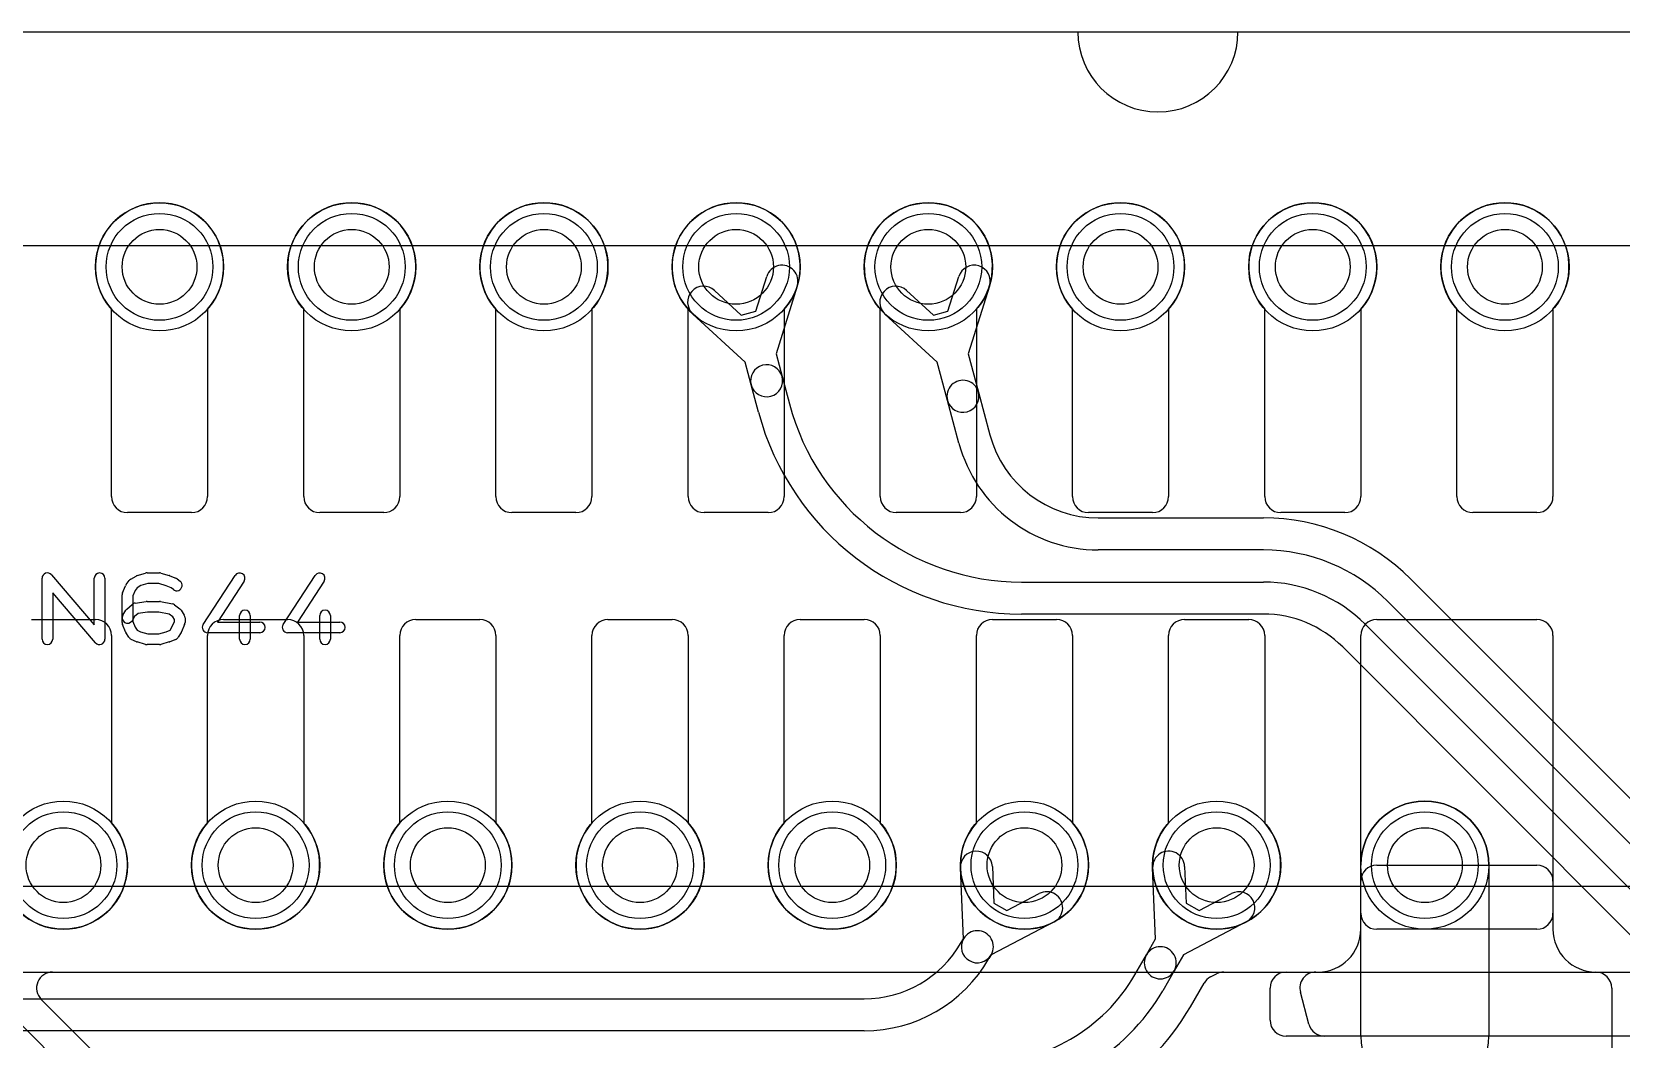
# Model space of a CAD drawing. Extents: x -3.9 to 29.3, y -3.9 to 20.
# Drawn here: x 12.1 to 19.54, y 15.29 to 20 of the extents above; entities that cross this region are included whole.
import ezdxf

# ---------------------------------------------------------------- set-up
doc = ezdxf.new("R2010")
doc.units = 0
for name, color, linetype in [('Hole', 1, 'CONTINUOUS'), ('L1', 3, 'CONTINUOUS'), ('L2', 3, 'CONTINUOUS'), ('L3', 3, 'CONTINUOUS'), ('L4', 3, 'CONTINUOUS'), ('Outline', 7, 'CONTINUOUS'), ('PartsArea-A', 111, 'CONTINUOUS'), ('PartsArea-B', 111, 'CONTINUOUS'), ('PartsSilk-A', 221, 'CONTINUOUS'), ('Resist-A', 2, 'CONTINUOUS'), ('Resist-B', 2, 'CONTINUOUS')]:
    doc.layers.add(name, color=color, linetype=linetype)

msp = doc.modelspace()

# ---------------------------------------------------------------- linework, layer by layer
at = {"layer": 'Hole'}
for centre in [(12.7, 18.9), (13.6, 18.9), (14.5, 18.9), (15.4, 18.9), (16.3, 18.9), (17.2, 18.9), (18.1, 18.9), (19, 18.9), (12.25, 16.1), (13.15, 16.1), (14.05, 16.1), (14.95, 16.1), (15.85, 16.1), (16.75, 16.1), (17.65, 16.1), (18.625, 16.1)]:
    msp.add_circle(centre, 0.175, dxfattribs=at)
at = {"layer": 'L1'}
for p, q in [((12.475, 17.825), (12.475, 18.70157)), ((12.925, 18.70157), (12.925, 17.825)), ((13.375, 17.825), (13.375, 18.70157)), ((13.825, 18.70157), (13.825, 17.825)), ((14.275, 17.825), (14.275, 18.70157)), ((14.725, 18.70157), (14.725, 17.825)), ((15.175, 17.825), (15.175, 18.70157)), ((15.625, 18.70157), (15.625, 17.825)), ((16.075, 17.825), (16.075, 18.70157)), ((16.525, 18.70157), (16.525, 17.825)), ((16.975, 17.825), (16.975, 18.70157)), ((17.425, 18.70157), (17.425, 17.825)), ((17.875, 17.825), (17.875, 18.70157)), ((18.325, 18.70157), (18.325, 17.825)), ((18.775, 17.825), (18.775, 18.70157)), ((19.225, 18.70157), (19.225, 17.825)), ((12.85, 17.75), (12.55, 17.75)), ((13.75, 17.75), (13.45, 17.75)), ((14.65, 17.75), (14.35, 17.75)), ((15.55, 17.75), (15.25, 17.75)), ((16.45, 17.75), (16.15, 17.75)), ((17.35, 17.75), (17.05, 17.75)), ((18.25, 17.75), (17.95, 17.75)), ((19.15, 17.75), (18.85, 17.75)), ((12.1, 17.25), (12.4, 17.25)), ((13, 17.25), (13.3, 17.25)), ((13.9, 17.25), (14.2, 17.25)), ((14.8, 17.25), (15.1, 17.25)), ((15.7, 17.25), (16, 17.25)), ((16.6, 17.25), (16.9, 17.25)), ((17.5, 17.25), (17.8, 17.25)), ((18.4, 17.25), (19.15, 17.25)), ((12.475, 17.175), (12.475, 16.29843)), ((12.925, 16.29843), (12.925, 17.175)), ((13.375, 17.175), (13.375, 16.29843)), ((13.825, 16.29843), (13.825, 17.175)), ((14.275, 17.175), (14.275, 16.29843)), ((14.725, 16.29843), (14.725, 17.175)), ((15.175, 17.175), (15.175, 16.29843)), ((15.625, 16.29843), (15.625, 17.175)), ((16.075, 17.175), (16.075, 16.29843)), ((16.525, 16.29843), (16.525, 17.175)), ((16.975, 17.175), (16.975, 16.29843)), ((17.425, 16.29843), (17.425, 17.175)), ((17.875, 17.175), (17.875, 16.29843)), ((18.325, 15.875), (18.325, 17.175)), ((19.225, 17.175), (19.225, 15.875)), ((18.39997, 16.1), (19.15003, 16.1)), ((18.325, 15.8), (18.325, 16.02503)), ((19.225, 16.02503), (19.225, 15.8)), ((19.15, 15.8), (18.4, 15.8)), ((9.0761, 15.6), (21.52527, 15.6)), ((17.97497, 15.6), (18.125, 15.6)), ((19.425, 15.6), (19.62503, 15.6)), ((17.9, 15.37497), (17.9, 15.52503)), ((19.62503, 15.3), (17.97497, 15.3))]:
    msp.add_line(p, q, dxfattribs=at)
for centre in [(12.7, 18.9), (13.6, 18.9), (14.5, 18.9), (15.4, 18.9), (16.3, 18.9), (17.2, 18.9), (18.1, 18.9), (19, 18.9), (12.25, 16.1), (13.15, 16.1), (14.05, 16.1), (14.95, 16.1), (15.85, 16.1), (16.75, 16.1), (17.65, 16.1), (18.625, 16.1)]:
    msp.add_circle(centre, 0.3, dxfattribs=at)
for centre, radius, start, end in [((12.7, 18.9), 0.3, -41.409429, -138.590571), ((13.6, 18.9), 0.3, -41.409429, -138.590571), ((14.5, 18.9), 0.3, -41.409429, -138.590571), ((15.4, 18.9), 0.3, -41.409429, -138.590571), ((16.3, 18.9), 0.3, -41.409429, -138.590571), ((17.2, 18.9), 0.3, -41.409429, -138.590571), ((18.1, 18.9), 0.3, -41.409429, -138.590571), ((19, 18.9), 0.3, -41.409429, -138.590571), ((12.55, 17.825), 0.075, 180, -90), ((12.85, 17.825), 0.075, -90, 0), ((13.45, 17.825), 0.075, 180, -90), ((13.75, 17.825), 0.075, -90, 0), ((14.35, 17.825), 0.075, 180, -90), ((14.65, 17.825), 0.075, -90, 0), ((15.25, 17.825), 0.075, 180, -90), ((15.55, 17.825), 0.075, -90, 0), ((16.15, 17.825), 0.075, 180, -90), ((16.45, 17.825), 0.075, -90, 0), ((17.05, 17.825), 0.075, 180, -90), ((17.35, 17.825), 0.075, -90, 0), ((17.95, 17.825), 0.075, 180, -90), ((18.25, 17.825), 0.075, -90, 0), ((18.85, 17.825), 0.075, 180, -90), ((19.15, 17.825), 0.075, -90, 0), ((12.4, 17.175), 0.075, 0, 90), ((13, 17.175), 0.075, 90, 180), ((13.3, 17.175), 0.075, 0, 90), ((13.9, 17.175), 0.075, 90, 180), ((14.2, 17.175), 0.075, 0, 90), ((14.8, 17.175), 0.075, 90, 180), ((15.1, 17.175), 0.075, 0, 90), ((15.7, 17.175), 0.075, 90, 180), ((16, 17.175), 0.075, 0, 90), ((16.6, 17.175), 0.075, 90, 180), ((16.9, 17.175), 0.075, 0, 90), ((17.5, 17.175), 0.075, 90, 180), ((17.8, 17.175), 0.075, 0, 90), ((18.4, 17.175), 0.075, 90, 180), ((19.15, 17.175), 0.075, 0, 90), ((12.25, 16.1), 0.3, 138.590571, 41.409429), ((13.15, 16.1), 0.3, 138.590571, 41.409429), ((14.05, 16.1), 0.3, 138.590571, 41.409429), ((14.95, 16.1), 0.3, 138.590571, 41.409429), ((15.85, 16.1), 0.3, 138.590571, 41.409429), ((16.75, 16.1), 0.3, 138.590571, 41.409429), ((17.65, 16.1), 0.3, 138.590571, 41.409429), ((18.39997, 16.02503), 0.07497, 90, 180), ((19.15003, 16.02503), 0.07497, 0, 90), ((18.4, 15.875), 0.075, 180, -90), ((19.15, 15.875), 0.075, -90, 0), ((18.125, 15.8), 0.2, -90, 0), ((19.425, 15.8), 0.2, 180, -90), ((17.97497, 15.52503), 0.07497, 90, 180), ((17.97497, 15.37497), 0.07497, 180, -90)]:
    msp.add_arc(centre, radius, start, end, dxfattribs=at)
at = {"layer": 'L2'}
for p, q in [((18.325, 15.3), (18.325, 16.1)), ((18.925, 16.1), (18.925, 15.3)), ((3.87473, 15.6), (21.52527, 15.6))]:
    msp.add_line(p, q, dxfattribs=at)
msp.add_circle((18.625, 16.1), 0.3, dxfattribs=at)
for centre, start, end in [((18.625, 16.1), 0, 180), ((18.625, 15.3), 180, 0)]:
    msp.add_arc(centre, 0.3, start, end, dxfattribs=at)
at = {"layer": 'L3'}
for p, q in [((15.49203, 18.69201), (15.54314, 18.85515)), ((16.39202, 18.69198), (16.44314, 18.85515)), ((15.29846, 18.78959), (15.42431, 18.67384)), ((15.68628, 18.81031), (15.58678, 18.49268)), ((16.19845, 18.7896), (16.32429, 18.67385)), ((16.58628, 18.81031), (16.48677, 18.49269)), ((15.42431, 18.67384), (15.49203, 18.69201)), ((16.32429, 18.67385), (16.39202, 18.69198)), ((15.4419, 18.45387), (15.19692, 18.67919)), ((16.34189, 18.45386), (16.09691, 18.6792)), ((15.58678, 18.49268), (15.61529, 18.38627)), ((16.48677, 18.49269), (16.53467, 18.31392)), ((15.47041, 18.34745), (15.4419, 18.45387)), ((15.61529, 18.38627), (15.64945, 18.25881)), ((16.38979, 18.2751), (16.34189, 18.45386)), ((15.50456, 18.21999), (15.47041, 18.34745)), ((16.53467, 18.31392), (16.58821, 18.11412)), ((16.44332, 18.0753), (16.38979, 18.2751)), ((17.09532, 17.725), (17.86899, 17.725)), ((17.86899, 17.575), (17.09532, 17.575)), ((16.73611, 17.425), (17.86893, 17.425)), ((18.55841, 17.43943), (20.06443, 15.93341)), ((17.86893, 17.275), (16.73611, 17.275)), ((19.95836, 15.82734), (18.45235, 17.33337)), ((18.34624, 17.2273), (19.72729, 15.84623)), ((19.62123, 15.74017), (18.24017, 17.12123)), ((18.325, 15.3), (18.325, 16.1)), ((18.925, 16.1), (18.925, 15.3)), ((12.19931, 15.6), (19.42495, 15.6)), ((19.49995, 15.525), (19.49996, 12.4)), ((22.40766, 5.2106), (12.14628, 15.47197)), ((12.02877, 15.37729), (22.30156, 5.1045))]:
    msp.add_line(p, q, dxfattribs=at)
for centre in [(15.4, 18.9), (16.3, 18.9), (18.625, 16.1)]:
    msp.add_circle(centre, 0.3, dxfattribs=at)
for centre, radius, start, end in [((15.61471, 18.83273), 0.075, -17.393673, 162.606362), ((16.51471, 18.83273), 0.075, -17.393673, 162.60482), ((15.24769, 18.73439), 0.075, 47.393815, -132.607017), ((16.14768, 18.7344), 0.075, 47.393815, -132.608206), ((15.54285, 18.36686), 0.075, 14.999823, -165.001176), ((15.54285, 18.36686), 0.075, -165.000177, 14.999556), ((16.46223, 18.29451), 0.075, 14.999823, -164.998996), ((16.46223, 18.29451), 0.075, -165.000177, 14.999068), ((16.73611, 18.55), 1.125, -164.999, -90), ((16.73611, 18.55), 1.275, -164.999255, -90), ((17.09532, 18.25), 0.525, -164.999996, -90), ((17.09532, 18.25), 0.675, -165.000236, -90), ((17.86899, 16.75), 0.975, 45.000416, 90), ((17.86899, 16.75), 0.825, 45.000491, 90), ((17.86894, 16.75), 0.675, 45, 90.000849), ((17.86894, 16.75), 0.525, 45, 90.001091), ((18.625, 16.1), 0.3, 0, 180), ((12.19931, 15.525), 0.075, 90, -135), ((19.42495, 15.525), 0.075, 0, 90), ((18.625, 15.3), 0.3, 180, 0)]:
    msp.add_arc(centre, radius, start, end, dxfattribs=at)
at = {"layer": 'L4'}
for p, q in [((12.475, 17.825), (12.475, 18.70157)), ((12.925, 18.70157), (12.925, 17.825)), ((13.375, 17.825), (13.375, 18.70157)), ((13.825, 18.70157), (13.825, 17.825)), ((14.275, 17.825), (14.275, 18.70157)), ((14.725, 18.70157), (14.725, 17.825)), ((15.175, 17.825), (15.175, 18.70157)), ((15.625, 18.70157), (15.625, 17.825)), ((16.075, 17.825), (16.075, 18.70157)), ((16.525, 18.70157), (16.525, 17.825)), ((16.975, 17.825), (16.975, 18.70157)), ((17.425, 18.70157), (17.425, 17.825)), ((17.875, 17.825), (17.875, 18.70157)), ((18.325, 18.70157), (18.325, 17.825)), ((18.775, 17.825), (18.775, 18.70157)), ((19.225, 18.70157), (19.225, 17.825)), ((12.85, 17.75), (12.55, 17.75)), ((13.75, 17.75), (13.45, 17.75)), ((14.65, 17.75), (14.35, 17.75)), ((15.55, 17.75), (15.25, 17.75)), ((16.45, 17.75), (16.15, 17.75)), ((17.35, 17.75), (17.05, 17.75)), ((18.25, 17.75), (17.95, 17.75)), ((19.15, 17.75), (18.85, 17.75)), ((12.1, 17.25), (12.4, 17.25)), ((13, 17.25), (13.3, 17.25)), ((13.9, 17.25), (14.2, 17.25)), ((14.8, 17.25), (15.1, 17.25)), ((15.7, 17.25), (16, 17.25)), ((16.6, 17.25), (16.9, 17.25)), ((17.5, 17.25), (17.8, 17.25)), ((18.4, 17.25), (19.15, 17.25)), ((12.475, 17.175), (12.475, 16.29843)), ((12.925, 16.29843), (12.925, 17.175)), ((13.375, 17.175), (13.375, 16.29843)), ((13.825, 16.29843), (13.825, 17.175)), ((14.275, 17.175), (14.275, 16.29843)), ((14.725, 16.29843), (14.725, 17.175)), ((15.175, 17.175), (15.175, 16.29843)), ((15.625, 16.29843), (15.625, 17.175)), ((16.075, 17.175), (16.075, 16.29843)), ((16.525, 16.29843), (16.525, 17.175)), ((16.975, 17.175), (16.975, 16.29843)), ((17.425, 16.29843), (17.425, 17.175)), ((17.875, 17.175), (17.875, 16.29843)), ((18.325, 15.875), (18.325, 17.175)), ((19.225, 17.175), (19.225, 15.875)), ((16.46416, 15.75491), (16.45027, 16.08747)), ((16.60013, 16.09373), (16.60727, 15.9229)), ((17.36417, 15.75491), (17.35027, 16.08747)), ((17.50013, 16.09373), (17.50727, 15.92288)), ((18.39997, 16.1), (19.15003, 16.1)), ((18.325, 15.8), (18.325, 16.02503)), ((19.225, 16.02503), (19.225, 15.8)), ((16.668, 15.88784), (16.81951, 15.96707)), ((17.568, 15.88785), (17.7195, 15.96708)), ((16.60727, 15.9229), (16.668, 15.88784)), ((17.50727, 15.92288), (17.568, 15.88785)), ((16.88901, 15.83415), (16.59406, 15.67992)), ((17.78902, 15.83416), (17.49407, 15.67991)), ((19.15, 15.8), (18.4, 15.8)), ((16.45411, 15.73751), (16.46458, 15.75565)), ((17.32129, 15.68064), (17.36417, 15.75491)), ((16.59448, 15.68063), (16.58401, 15.66251)), ((17.26751, 15.5875), (17.32129, 15.68064)), ((17.49407, 15.67991), (17.45119, 15.60564)), ((17.45119, 15.60564), (17.39742, 15.5125)), ((17.62155, 15.57727), (17.64872, 15.59147)), ((17.68346, 15.6), (21.52527, 15.6)), ((18.11466, 15.6), (18.125, 15.6)), ((19.425, 15.6), (19.62503, 15.6)), ((17.52737, 15.4375), (17.59134, 15.5483)), ((18.08245, 15.35557), (18.04224, 15.50563)), ((9.9794, 15.475), (15.99944, 15.475)), ((15.99944, 15.325), (9.9794, 15.325)), ((19.62503, 15.3), (18.15487, 15.3))]:
    msp.add_line(p, q, dxfattribs=at)
for centre in [(12.7, 18.9), (13.6, 18.9), (14.5, 18.9), (15.4, 18.9), (16.3, 18.9), (17.2, 18.9), (18.1, 18.9), (19, 18.9), (12.25, 16.1), (13.15, 16.1), (14.05, 16.1), (14.95, 16.1), (15.85, 16.1), (16.75, 16.1), (17.65, 16.1), (18.625, 16.1)]:
    msp.add_circle(centre, 0.3, dxfattribs=at)
for centre, radius, start, end in [((12.7, 18.9), 0.3, -41.409429, -138.590571), ((13.6, 18.9), 0.3, -41.409429, -138.590571), ((14.5, 18.9), 0.3, -41.409429, -138.590571), ((15.4, 18.9), 0.3, -41.409429, -138.590571), ((16.3, 18.9), 0.3, -41.409429, -138.590571), ((17.2, 18.9), 0.3, -41.409429, -138.590571), ((18.1, 18.9), 0.3, -41.409429, -138.590571), ((19, 18.9), 0.3, -41.409429, -138.590571), ((12.55, 17.825), 0.075, 180, -90), ((12.85, 17.825), 0.075, -90, 0), ((13.45, 17.825), 0.075, 180, -90), ((13.75, 17.825), 0.075, -90, 0), ((14.35, 17.825), 0.075, 180, -90), ((14.65, 17.825), 0.075, -90, 0), ((15.25, 17.825), 0.075, 180, -90), ((15.55, 17.825), 0.075, -90, 0), ((16.15, 17.825), 0.075, 180, -90), ((16.45, 17.825), 0.075, -90, 0), ((17.05, 17.825), 0.075, 180, -90), ((17.35, 17.825), 0.075, -90, 0), ((17.95, 17.825), 0.075, 180, -90), ((18.25, 17.825), 0.075, -90, 0), ((18.85, 17.825), 0.075, 180, -90), ((19.15, 17.825), 0.075, -90, 0), ((12.4, 17.175), 0.075, 0, 90), ((13, 17.175), 0.075, 90, 180), ((13.3, 17.175), 0.075, 0, 90), ((13.9, 17.175), 0.075, 90, 180), ((14.2, 17.175), 0.075, 0, 90), ((14.8, 17.175), 0.075, 90, 180), ((15.1, 17.175), 0.075, 0, 90), ((15.7, 17.175), 0.075, 90, 180), ((16, 17.175), 0.075, 0, 90), ((16.6, 17.175), 0.075, 90, 180), ((16.9, 17.175), 0.075, 0, 90), ((17.5, 17.175), 0.075, 90, 180), ((17.8, 17.175), 0.075, 0, 90), ((18.4, 17.175), 0.075, 90, 180), ((19.15, 17.175), 0.075, 0, 90), ((12.25, 16.1), 0.3, 138.590571, 41.409429), ((13.15, 16.1), 0.3, 138.590571, 41.409429), ((14.05, 16.1), 0.3, 138.590571, 41.409429), ((14.95, 16.1), 0.3, 138.590571, 41.409429), ((15.85, 16.1), 0.3, 138.590571, 41.409429), ((16.75, 16.1), 0.3, 138.590571, 41.409429), ((17.65, 16.1), 0.3, 138.590571, 41.409429), ((16.5252, 16.0906), 0.075, 2.391987, -177.608137), ((17.4252, 16.0906), 0.075, 2.391987, -177.606523), ((18.39997, 16.02503), 0.07497, 90, 180), ((19.15003, 16.02503), 0.07497, 0, 90), ((16.85426, 15.90061), 0.075, -62.396241, 117.605561), ((17.75426, 15.90062), 0.075, -62.389472, 117.607742), ((18.4, 15.875), 0.075, 180, -90), ((19.15, 15.875), 0.075, -90, 0), ((16.52953, 15.71814), 0.075, -30.007343, 149.993744), ((18.125, 15.8), 0.2, -90, 0), ((19.425, 15.8), 0.2, 180, -90), ((15.99944, 16), 0.525, -90, -29.998691), ((16.52953, 15.71814), 0.075, 150.642663, -30.637524), ((17.38624, 15.64314), 0.075, -30.000728, 150.002032), ((15.99944, 16), 0.675, -90, -29.998946), ((17.38624, 15.64314), 0.075, 149.999272, -29.999225), ((16.55304, 16), 0.825, -90, -30.000033), ((17.65627, 15.51082), 0.07497, 117.586983, 150.004867), ((17.68345, 15.52503), 0.07497, 89.992358, 117.597296), ((18.11466, 15.52503), 0.07497, 90, -165.003603), ((16.55304, 16), 0.975, -90, -29.999846), ((16.55304, 16.00001), 1.12505, -90, -29.999132), ((18.15487, 15.37497), 0.07497, -165.003603, -90)]:
    msp.add_arc(centre, radius, start, end, dxfattribs=at)
at = {"layer": 'Outline'}
for p, q in [((8.4, 20), (17, 20)), ((17.75, 20), (20.75, 20))]:
    msp.add_line(p, q, dxfattribs=at)
msp.add_arc((17.375, 20), 0.375, 180, 0, dxfattribs=at)
at = {"layer": 'PartsArea-A'}
msp.add_line((3.7, 20), (21.7, 20), dxfattribs=at)
at = {"layer": 'PartsArea-B'}
msp.add_line((3.7, 20), (21.7, 20), dxfattribs=at)
at = {"layer": 'PartsSilk-A'}
for p, q in [((12.15, 17.15741), (12.15, 17.44259)), ((12.19398, 17.45886), (12.39444, 17.22499)), ((12.39444, 17.22499), (12.39444, 17.44259)), ((12.44444, 17.44259), (12.44444, 17.15741)), ((12.54389, 17.41315), (12.55778, 17.43167)), ((12.56504, 17.43818), (12.59004, 17.45299)), ((12.59591, 17.45552), (12.6348, 17.46663)), ((12.64517, 17.41759), (12.61275, 17.40833)), ((12.64167, 17.46759), (12.7, 17.46759)), ((12.6965, 17.41759), (12.64517, 17.41759)), ((12.73079, 17.40779), (12.6965, 17.41759)), ((12.70687, 17.46663), (12.74576, 17.45552)), ((12.74817, 17.45469), (12.77595, 17.44358)), ((12.78229, 17.43989), (12.79618, 17.42878)), ((12.90407, 17.22663), (13.05407, 17.45626)), ((13.09593, 17.42892), (12.97119, 17.23796)), ((13.27907, 17.22663), (13.42907, 17.45626)), ((13.47093, 17.42892), (13.34619, 17.23796)), ((12.40046, 17.14114), (12.2, 17.37501)), ((12.2, 17.37501), (12.2, 17.15741)), ((12.525, 17.23519), (12.525, 17.36481)), ((12.52692, 17.37442), (12.54081, 17.40776)), ((12.58577, 17.38565), (12.575, 17.35981)), ((12.575, 17.35981), (12.575, 17.24019)), ((12.5948, 17.39769), (12.58577, 17.38565)), ((12.61275, 17.40833), (12.5948, 17.39769)), ((12.75395, 17.39853), (12.73079, 17.40779)), ((12.76494, 17.38974), (12.75395, 17.39853)), ((12.5288, 17.27066), (12.54269, 17.29288)), ((12.54728, 17.29832), (12.57228, 17.32054)), ((12.59985, 17.27814), (12.58318, 17.26333)), ((12.58541, 17.32661), (12.63819, 17.33402)), ((12.64342, 17.28426), (12.59985, 17.27814)), ((12.64167, 17.33426), (12.7, 17.33426)), ((12.69752, 17.28426), (12.64342, 17.28426)), ((12.74517, 17.27473), (12.69752, 17.28426)), ((12.7049, 17.33377), (12.76046, 17.32266)), ((12.76187, 17.26236), (12.74517, 17.27473)), ((12.77044, 17.31824), (12.79544, 17.29972)), ((12.80176, 17.29287), (12.81564, 17.27065)), ((13.075, 17.15741), (13.075, 17.26852)), ((13.125, 17.26852), (13.125, 17.15741)), ((13.45, 17.15741), (13.45, 17.26852)), ((13.5, 17.26852), (13.5, 17.15741)), ((12.54081, 17.19224), (12.52692, 17.22558)), ((12.58318, 17.26333), (12.5712, 17.24416)), ((12.575, 17.24019), (12.58618, 17.21336)), ((12.58618, 17.21336), (12.59492, 17.19937)), ((12.59492, 17.19937), (12.61133, 17.19208)), ((12.73079, 17.19221), (12.7498, 17.19981)), ((12.7498, 17.19981), (12.75827, 17.21336)), ((12.75827, 17.21336), (12.76944, 17.24019)), ((12.76944, 17.25024), (12.76187, 17.26236)), ((12.76944, 17.24019), (12.76944, 17.25024)), ((12.81752, 17.22558), (12.80364, 17.19224)), ((12.81944, 17.25741), (12.81944, 17.23519)), ((12.97119, 17.23796), (13.16944, 17.23796)), ((13.34619, 17.23796), (13.54444, 17.23796)), ((12.55658, 17.16638), (12.54269, 17.1886)), ((12.59263, 17.14567), (12.56763, 17.15678)), ((12.6348, 17.13337), (12.59591, 17.14448)), ((12.61133, 17.19208), (12.64517, 17.18241)), ((12.7, 17.13241), (12.64167, 17.13241)), ((12.64517, 17.18241), (12.6965, 17.18241)), ((12.6965, 17.18241), (12.73079, 17.19221)), ((12.74576, 17.14448), (12.70687, 17.13337)), ((12.77595, 17.15642), (12.74817, 17.14531)), ((12.80176, 17.1886), (12.78787, 17.16638)), ((13.16944, 17.18796), (12.925, 17.18796)), ((13.54444, 17.18796), (13.3, 17.18796))]:
    msp.add_line(p, q, dxfattribs=at)
for centre, start, end in [((12.175, 17.44259), 40.603781, 180), ((12.41944, 17.44259), 0, 180), ((12.57778, 17.41667), 120.637524, 143.130102), ((12.60278, 17.43148), 105.948544, 120.637524), ((12.64167, 17.44259), 90, 105.948544), ((12.7, 17.44259), 74.051456, 90), ((12.73889, 17.43148), 68.207103, 74.051456), ((12.78056, 17.40926), -128.666967, 51.345223), ((12.76667, 17.42037), 51.333033, 68.207103), ((13.075, 17.44259), -33.149737, 146.846436), ((13.45, 17.44259), -33.149737, 146.846436), ((12.55, 17.36481), 157.394238, 180), ((12.56389, 17.39815), 143.130102, 157.394238), ((12.55, 17.25741), 147.994617, -32.010019), ((12.56389, 17.27963), 131.627831, 147.994617), ((12.58889, 17.30185), 98.000474, 131.62783), ((12.64167, 17.30926), 90, 98.000474), ((12.7, 17.30926), 78.694563, 90), ((12.75556, 17.29815), 53.473873, 78.694563), ((12.78056, 17.27963), 31.985944, 53.473873), ((12.79444, 17.25741), 0, 31.985944), ((13.1, 17.26852), 0, 180), ((13.475, 17.26852), 0, 180), ((12.55, 17.23519), 180, -157.394238), ((12.79444, 17.23519), -22.605762, 0), ((12.925, 17.21296), 146.850263, -90), ((13.16944, 17.21296), -90, 90), ((13.3, 17.21296), 146.850263, -90), ((13.54444, 17.21296), -90, 90), ((12.175, 17.15741), 180, 0), ((12.41944, 17.15741), -139.396219, 0), ((12.56389, 17.20185), -157.394238, -147.994617), ((12.57778, 17.17963), -147.994617, -113.950855), ((12.60278, 17.16852), -113.950855, -105.948544), ((12.64167, 17.15741), -105.948544, -90), ((12.7, 17.15741), -90, -74.051456), ((12.73889, 17.16852), -74.051456, -68.207103), ((12.76667, 17.17963), -68.207103, -32.005383), ((12.78056, 17.20185), -32.005383, -22.605762), ((13.1, 17.15741), 180, 0), ((13.475, 17.15741), 180, 0)]:
    msp.add_arc(centre, 0.025, start, end, dxfattribs=at)
at = {"layer": 'Resist-A'}
for p, q in [((5.775, 19), (19.625, 19)), ((19.625, 16), (5.775, 16))]:
    msp.add_line(p, q, dxfattribs=at)
for centre in [(12.7, 18.9), (13.6, 18.9), (14.5, 18.9), (15.4, 18.9), (16.3, 18.9), (17.2, 18.9), (18.1, 18.9), (19, 18.9), (12.25, 16.1), (13.15, 16.1), (14.05, 16.1), (14.95, 16.1), (15.85, 16.1), (16.75, 16.1), (17.65, 16.1), (18.625, 16.1)]:
    msp.add_circle(centre, 0.25, dxfattribs=at)
at = {"layer": 'Resist-B'}
for p, q in [((5.775, 19), (19.625, 19)), ((19.625, 16), (5.775, 16))]:
    msp.add_line(p, q, dxfattribs=at)
for centre in [(12.7, 18.9), (13.6, 18.9), (14.5, 18.9), (15.4, 18.9), (16.3, 18.9), (17.2, 18.9), (18.1, 18.9), (19, 18.9), (12.25, 16.1), (13.15, 16.1), (14.05, 16.1), (14.95, 16.1), (15.85, 16.1), (16.75, 16.1), (17.65, 16.1), (18.625, 16.1)]:
    msp.add_circle(centre, 0.25, dxfattribs=at)

doc.saveas('drawing.dxf')
